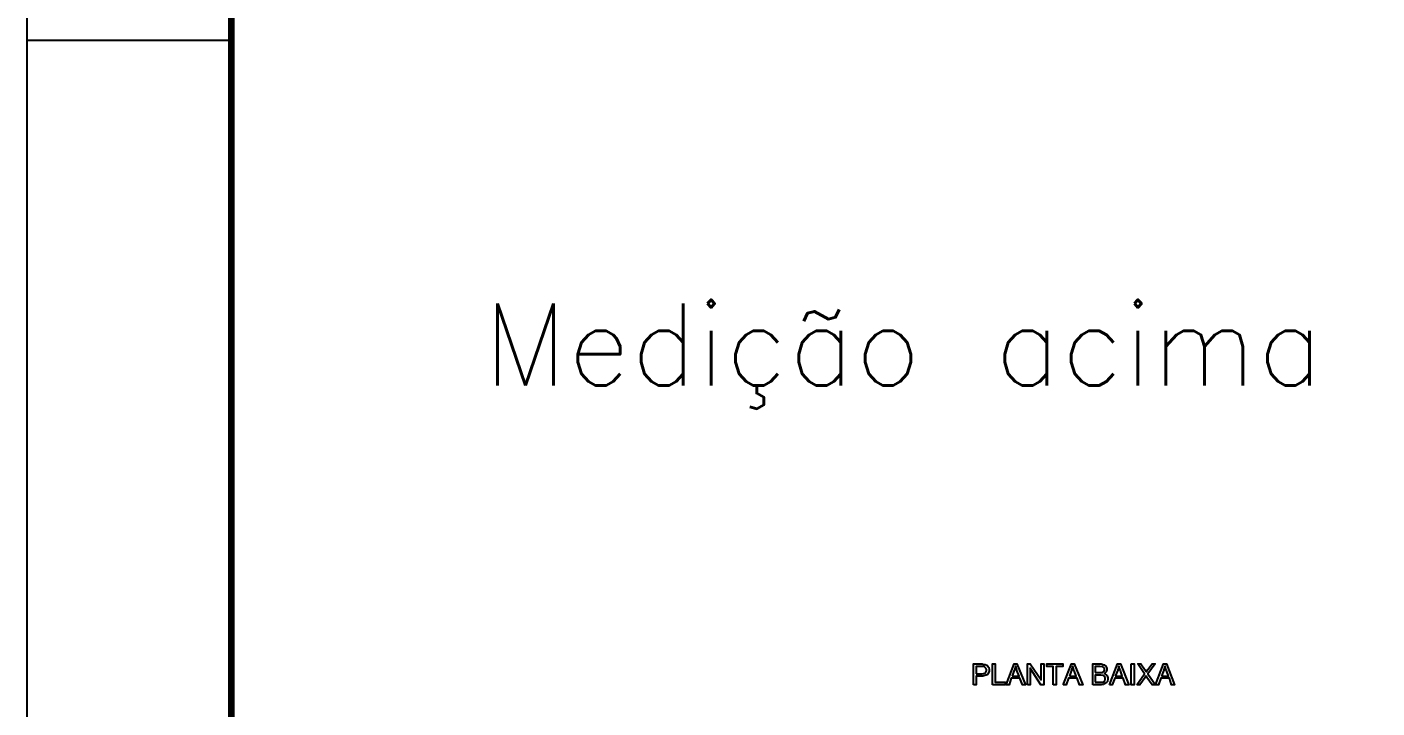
# Model space of a CAD drawing. Header units: metres. Extents: x -593 to 248, y 430 to 1024.
# Drawn here: x -592.7 to -460.6, y 661.3 to 727.9 of the extents above; entities that cross this region are included whole.
import ezdxf

# ---------------------------------------------------------------- set-up
doc = ezdxf.new("R2010")
doc.units = ezdxf.units.M
doc.header["$MEASUREMENT"] = 0
doc.layers.add('C00-00-00-BLACK', color=7, linetype='Continuous')
doc.styles.get("Standard").update_dxf_attribs({"font": 'txt.shx', "height": 1})

msp = doc.modelspace()

# ---------------------------------------------------------------- linework, layer by layer
for p, q in [((-592.7, 429.57), (-592.7, 1023.57)), ((-572.7, 726.57), (-592.7, 726.57))]:
    msp.add_line(p, q)
at = {"lineweight": 100}
msp.add_line((-572.7, 439.57), (-572.7, 1013.57), dxfattribs=at)
at = {"layer": 'C00-00-00-BLACK'}
for points in [[(-500.08, 663.56), (-500.08, 665.59), (-499.31, 665.59), (-499.24, 665.59), (-499.07, 665.55), (-499.02, 665.55), (-498.95, 665.55), (-498.79, 665.48), (-498.76, 665.47), (-498.75, 665.46), (-498.61, 665.28), (-498.59, 665.26), (-498.58, 665.24), (-498.55, 665.06), (-498.55, 665), (-498.55, 664.89), (-498.69, 664.61), (-498.72, 664.58), (-498.74, 664.54), (-499.17, 664.41), (-499.31, 664.41), (-499.82, 664.41), (-499.82, 663.56), (-500.08, 663.56)], [(-499.82, 664.62), (-499.31, 664.62), (-499.22, 664.62), (-498.96, 664.69), (-498.93, 664.7), (-498.91, 664.73), (-498.81, 664.93), (-498.81, 665), (-498.81, 665.05), (-498.88, 665.19), (-498.89, 665.21), (-498.9, 665.23), (-499.04, 665.33), (-499.06, 665.34), (-499.12, 665.34), (-499.27, 665.34), (-499.31, 665.34), (-499.82, 665.34), (-499.82, 664.62)], [(-498.21, 663.56), (-498.21, 665.59), (-497.96, 665.59), (-497.96, 663.81), (-496.98, 663.81), (-496.98, 663.56), (-498.21, 663.56)], [(-496.89, 663.56), (-496.09, 665.59), (-495.84, 665.59), (-494.99, 663.56), (-495.28, 663.56), (-495.54, 664.19), (-496.39, 664.19), (-496.6, 663.56), (-496.89, 663.56)], [(-496.3, 664.41), (-495.62, 664.41), (-495.84, 664.96), (-495.85, 665), (-495.95, 665.35), (-495.96, 665.38), (-495.97, 665.35), (-496.08, 665.03), (-496.09, 665), (-496.3, 664.41)], [(-494.78, 663.56), (-494.78, 665.59), (-494.52, 665.59), (-493.46, 664.03), (-493.46, 665.59), (-493.21, 665.59), (-493.21, 663.56), (-493.5, 663.56), (-494.52, 665.17), (-494.52, 663.56), (-494.78, 663.56)], [(-492.27, 663.56), (-492.27, 665.34), (-492.91, 665.34), (-492.91, 665.59), (-491.34, 665.59), (-491.34, 665.34), (-491.98, 665.34), (-491.98, 663.56), (-492.27, 663.56)], [(-491.3, 663.56), (-490.49, 665.59), (-490.24, 665.59), (-489.39, 663.56), (-489.69, 663.56), (-489.94, 664.19), (-490.79, 664.19), (-491, 663.56), (-491.3, 663.56)], [(-490.7, 664.41), (-490.02, 664.41), (-490.24, 664.96), (-490.25, 665), (-490.36, 665.35), (-490.37, 665.38), (-490.38, 665.35), (-490.48, 665.03), (-490.49, 665), (-490.7, 664.41)], [(-488.41, 663.56), (-488.41, 665.59), (-487.69, 665.59), (-487.6, 665.59), (-487.33, 665.52), (-487.31, 665.51), (-487.29, 665.5), (-487.11, 665.36), (-487.1, 665.34), (-487.09, 665.32), (-487.02, 665.14), (-487.02, 665.09), (-487.02, 665.02), (-487.08, 664.85), (-487.1, 664.83), (-487.11, 664.81), (-487.25, 664.67), (-487.27, 664.66), (-487.25, 664.65), (-487.03, 664.47), (-487.02, 664.45), (-486.99, 664.43), (-486.93, 664.22), (-486.93, 664.15), (-486.93, 664.09), (-486.96, 663.92), (-486.97, 663.9), (-486.98, 663.88), (-487.09, 663.74), (-487.1, 663.73), (-487.12, 663.71), (-487.33, 663.61), (-487.35, 663.6), (-487.43, 663.6), (-487.6, 663.56), (-487.65, 663.56), (-488.41, 663.56)], [(-488.16, 664.75), (-487.74, 664.75), (-487.67, 664.75), (-487.53, 664.75), (-487.48, 664.75), (-487.46, 664.76), (-487.32, 664.86), (-487.31, 664.87), (-487.3, 664.88), (-487.27, 665), (-487.27, 665.04), (-487.27, 665.09), (-487.3, 665.2), (-487.31, 665.21), (-487.32, 665.23), (-487.41, 665.3), (-487.44, 665.3), (-487.46, 665.31), (-487.7, 665.34), (-487.78, 665.34), (-488.16, 665.34), (-488.16, 664.75)], [(-486.76, 663.56), (-486, 665.59), (-485.7, 665.59), (-484.89, 663.56), (-485.19, 663.56), (-485.44, 664.19), (-486.25, 664.19), (-486.5, 663.56), (-486.76, 663.56)], [(-486.21, 664.41), (-485.53, 664.41), (-485.7, 664.96), (-485.72, 665), (-485.86, 665.35), (-485.87, 665.38), (-485.87, 665.29), (-485.94, 665.03), (-485.95, 665), (-486.21, 664.41)], [(-484.66, 665.59), (-484.36, 665.59), (-484.36, 663.56), (-484.66, 663.56), (-484.66, 665.59)], [(-484.09, 663.56), (-483.33, 664.62), (-484, 665.59), (-483.71, 665.59), (-483.33, 665.09), (-483.3, 665.05), (-483.17, 664.84), (-483.16, 664.83), (-483.15, 664.84), (-483.04, 665.02), (-483.03, 665.04), (-482.6, 665.59), (-482.31, 665.59), (-483.03, 664.62), (-482.26, 663.56), (-482.6, 663.56), (-483.11, 664.28), (-483.11, 664.31), (-483.19, 664.4), (-483.2, 664.41), (-483.21, 664.4), (-483.28, 664.31), (-483.28, 664.28), (-483.79, 663.56), (-484.09, 663.56)], [(-482.26, 663.56), (-481.5, 665.59), (-481.2, 665.59), (-480.4, 663.56), (-480.69, 663.56), (-480.91, 664.19), (-481.76, 664.19), (-481.97, 663.56), (-482.26, 663.56)], [(-481.67, 664.41), (-480.99, 664.41), (-481.2, 664.96), (-481.22, 665), (-481.33, 665.29), (-481.33, 665.38), (-481.34, 665.35), (-481.45, 665.03), (-481.46, 665), (-481.67, 664.41)], [(-488.16, 663.81), (-487.65, 663.81), (-487.61, 663.81), (-487.51, 663.81), (-487.48, 663.81), (-487.44, 663.81), (-487.35, 663.86), (-487.31, 663.86), (-487.3, 663.87), (-487.24, 663.97), (-487.23, 663.98), (-487.22, 663.99), (-487.19, 664.11), (-487.19, 664.15), (-487.19, 664.21), (-487.23, 664.33), (-487.23, 664.36), (-487.24, 664.38), (-487.36, 664.45), (-487.4, 664.45), (-487.42, 664.46), (-487.63, 664.49), (-487.69, 664.49), (-488.16, 664.49), (-488.16, 663.81)]]:
    msp.add_lwpolyline(points, close=True, dxfattribs=at)

# ---------------------------------------------------------------- texts
at = {"linetype": 'ByBlock', "insert": (-548.04, 700.84), "char_height": 8, "attachment_point": 1}
msp.add_mtext_dynamic_manual_height_columns('Medição acima de 300 kVA', width=224.5408, gutter_width=2, heights=[0], dxfattribs=at)

doc.saveas('drawing.dxf')
